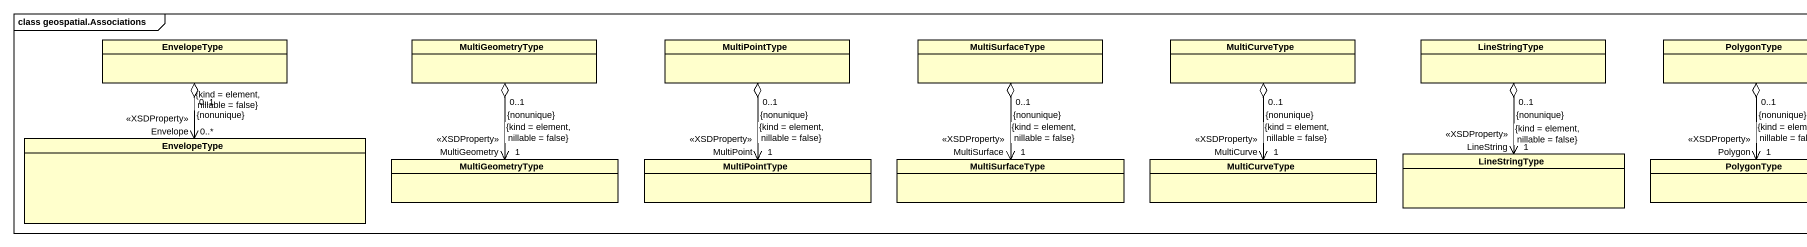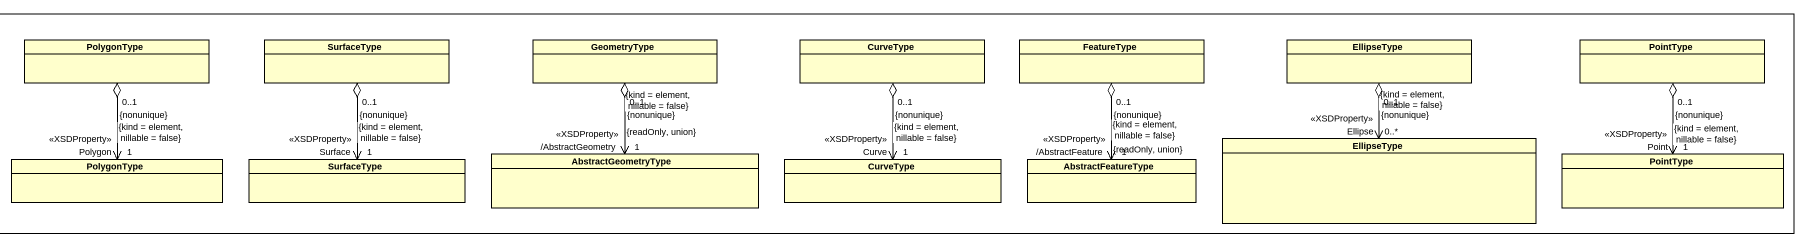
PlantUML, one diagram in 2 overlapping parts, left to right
@startuml
mainframe class geospatial.Associations
hide circle
hide empty members
class EnvelopeType
class MultiGeometryType
class MultiPointType
class MultiSurfaceType
class MultiCurveType
class LineStringType
class PolygonType
class SurfaceType
class GeometryType
class CurveType
class FeatureType
class EllipseType
class PointType
class "EnvelopeType" as EnvelopeType_2
class "MultiGeometryType" as MultiGeometryType_2
class "MultiPointType" as MultiPointType_2
class "MultiSurfaceType" as MultiSurfaceType_2
class "MultiCurveType" as MultiCurveType_2
class "LineStringType" as LineStringType_2
class "PolygonType" as PolygonType_2
class "SurfaceType" as SurfaceType_2
class AbstractGeometryType
class "CurveType" as CurveType_2
class AbstractFeatureType
class "EllipseType" as EllipseType_2
class "PointType" as PointType_2
EnvelopeType "0..1\n{nonunique}" o--> "Envelope\n<<XSDProperty>>\n0..*\n{kind = element, nillable = false}" EnvelopeType_2
MultiGeometryType "0..1\n{nonunique}" o--> "MultiGeometry\n<<XSDProperty>>\n1\n{kind = element, nillable = false}" MultiGeometryType_2
MultiPointType "0..1\n{nonunique}" o--> "MultiPoint\n<<XSDProperty>>\n1\n{kind = element, nillable = false}" MultiPointType_2
MultiSurfaceType "0..1\n{nonunique}" o--> "MultiSurface\n<<XSDProperty>>\n1\n{kind = element, nillable = false}" MultiSurfaceType_2
MultiCurveType "0..1\n{nonunique}" o--> "MultiCurve\n<<XSDProperty>>\n1\n{kind = element, nillable = false}" MultiCurveType_2
LineStringType "0..1\n{nonunique}" o--> "LineString\n<<XSDProperty>>\n1\n{kind = element, nillable = false}" LineStringType_2
PolygonType "0..1\n{nonunique}" o--> "Polygon\n<<XSDProperty>>\n1\n{kind = element, nillable = false}" PolygonType_2
SurfaceType "0..1\n{nonunique}" o--> "Surface\n<<XSDProperty>>\n1\n{kind = element, nillable = false}" SurfaceType_2
GeometryType "0..1\n{nonunique}" o--> "/AbstractGeometry\n<<XSDProperty>>\n1\n{kind = element, nillable = false}\n{readOnly, union}" AbstractGeometryType
CurveType "0..1\n{nonunique}" o--> "Curve\n<<XSDProperty>>\n1\n{kind = element, nillable = false}" CurveType_2
FeatureType "0..1\n{nonunique}" o--> "/AbstractFeature\n<<XSDProperty>>\n1\n{kind = element, nillable = false}\n{readOnly, union}" AbstractFeatureType
EllipseType "0..1\n{nonunique}" o--> "Ellipse\n<<XSDProperty>>\n0..*\n{kind = element, nillable = false}" EllipseType_2
PointType "0..1\n{nonunique}" o--> "Point\n<<XSDProperty>>\n1\n{kind = element, nillable = false}" PointType_2
@enduml
